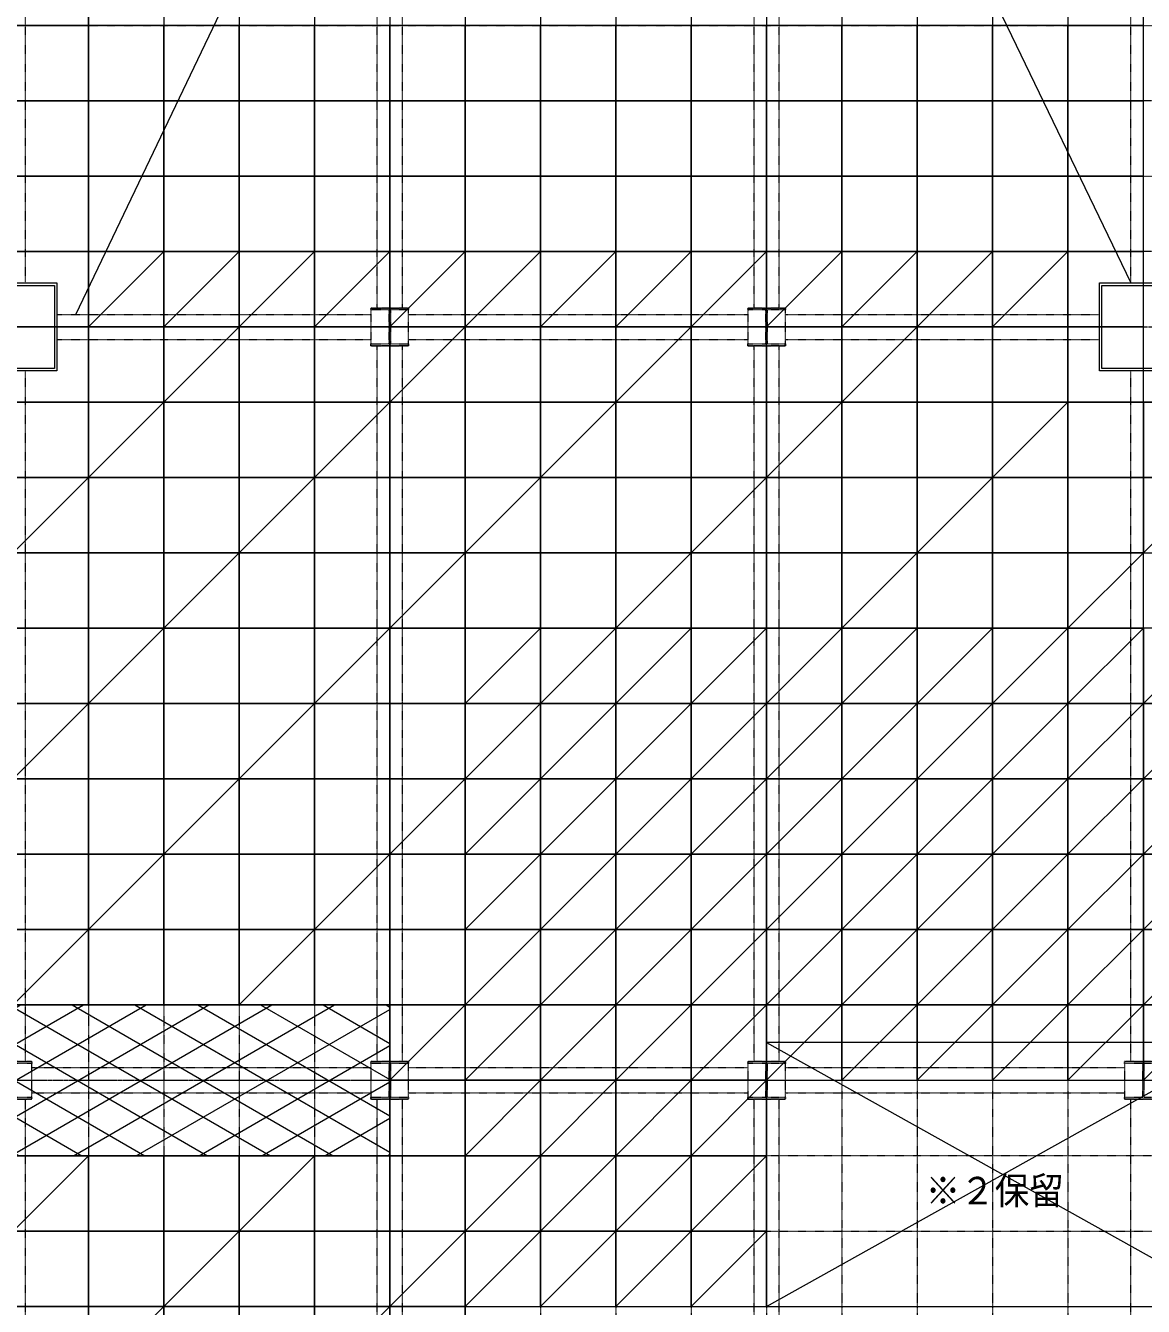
# Model space of a CAD drawing. Extents: x 73996 to 686888, y -9729 to 263202.
# Drawn here: x 454026 to 462926, y 191402 to 201602 of the extents above; entities that cross this region are included whole.
import ezdxf
from ezdxf.enums import TextEntityAlignment as Align

# ---------------------------------------------------------------- set-up
doc = ezdxf.new("R2010")
doc.units = 0
doc.header["$LTSCALE"] = 20
doc.linetypes.add('Data Center Layout_L20$0$CENTER', pattern=[2, 1.25, -0.25, 0.25, -0.25])
doc.linetypes.add('Data Center Layout_L20$0$DOTK1', pattern=[0.1, 0.05, -0.05])
for name, color, linetype, lineweight in [('Data Center Layout_L20$0$$ALDG', 252, 'Data Center Layout_L20$0$DOTK1', 0), ('Data Center Layout_L20$0$$ALDG-P', 252, 'Continuous', 0), ('Data Center Layout_L20$0$$AREA-RC', 252, 'Continuous', 0), ('Data Center Layout_L20$0$$OOBIKI', 252, 'Data Center Layout_L20$0$DOTK1', 0), ('Data Center Layout_L20$0$ARC', 252, 'Continuous', 0), ('Data Center Layout_L20$0$H-SIN', 252, 'Data Center Layout_L20$0$CENTER', 9), ('Data Center Layout_L20$0$HOJO1', 252, 'Continuous', 0)]:
    doc.layers.add(name, color=color, linetype=linetype, lineweight=lineweight)
doc.styles.add('Data Center Layout_L20$0$ROMS', font='ROMANS.shx', dxfattribs={"bigfont": 'bigfont.shx'})

# ---------------------------------------------------------------- blocks, each defined once
blk = doc.blocks.new('Data Center Layout_L20$0$BLANK')
blk.add_lwpolyline([(0, 0), (600, 0), (600, 600), (0, 600)], close=True)
blk = doc.blocks.new('Data Center Layout_L20$0$45%-AL-G')
blk.add_line((600, 600), (0, 0))
blk.add_lwpolyline([(0, 0), (600, 0), (600, 600), (0, 600)], close=True)
blk = doc.blocks.new('Data Center Layout_L20$0$A$C80dc7663')
at = {"layer": 'Data Center Layout_L20$0$$ALDG-P', "linetype": 'Data Center Layout_L20$0$DOTK1'}
h = blk.add_hatch(dxfattribs=at)
h.set_pattern_fill('EXP', color=256, scale=100, style=0)
h.set_pattern_definition([(30, (275940.24, 28654.4), (-125, 216.50635), []), (330, (275940.24, 28654.4), (125, 216.50635), [])])
h.paths.add_polyline_path([(477095.24, 159445.59), (498940.24, 159445.59), (498940.24, 160645.59), (477095.24, 160645.59)])
at = {"layer": 'Data Center Layout_L20$0$$ALDG'}
for p, q in [((496540.24, 183095.59), (496540.24, 148995.59)), ((497140.24, 183095.59), (497140.24, 148995.59)), ((497740.24, 183095.59), (497740.24, 148995.59)), ((498340.24, 183095.59), (498340.24, 148995.59)), ((498940.24, 183095.59), (498940.24, 148995.59)), ((499540.24, 183095.59), (499540.24, 148995.59)), ((500140.24, 183095.59), (500140.24, 148995.59)), ((500740.24, 183095.59), (500740.24, 148995.59)), ((501340.24, 183095.59), (501340.24, 148995.59)), ((501940.24, 183095.59), (501940.24, 148995.59)), ((502540.24, 183095.59), (502540.24, 148995.59)), ((503140.24, 183095.59), (503140.24, 148995.59)), ((503740.24, 183095.59), (503740.24, 148995.59)), ((504340.24, 183095.59), (504340.24, 148995.59)), ((334590.24, 168445.59), (531290.24, 168445.59)), ((531290.24, 167845.59), (334590.24, 167845.59)), ((334590.24, 167245.59), (531290.24, 167245.59)), ((531290.24, 166645.59), (334590.24, 166645.59)), ((496290.24, 166045.59), (504590.24, 166045.59)), ((334590.24, 165445.59), (531290.24, 165445.59)), ((531290.24, 164845.59), (334590.24, 164845.59)), ((334590.24, 164245.59), (531290.24, 164245.59)), ((531290.24, 163645.59), (334590.24, 163645.59)), ((334590.24, 163045.59), (531290.24, 163045.59)), ((531290.24, 162445.59), (334590.24, 162445.59)), ((334590.24, 161845.59), (531290.24, 161845.59)), ((531290.24, 161245.59), (334590.24, 161245.59)), ((334590.24, 160645.59), (531290.24, 160645.59)), ((334590.24, 160045.59), (531290.24, 160045.59)), ((531290.24, 159445.59), (334590.24, 159445.59)), ((334590.24, 158845.59), (531290.24, 158845.59))]:
    blk.add_line(p, q, dxfattribs=at)
at = {"layer": 'Data Center Layout_L20$0$$ALDG-P'}
for p, q in [((501940.24, 158245.59), (505700.24, 160345.59)), ((501940.24, 160345.59), (505700.24, 158245.59))]:
    blk.add_line(p, q, dxfattribs=at)
blk.add_lwpolyline([(495340.24, 165445.59), (496540.24, 165445.59), (496540.24, 166045.59), (504340.24, 166045.59), (504340.24, 165445.59), (505540.24, 165445.59), (505540.24, 166045.59), (513340.24, 166045.59), (513340.24, 163645.59), (509140.24, 163645.59), (509140.24, 164845.59), (505540.24, 164845.59), (505540.24, 163645.59), (499540.24, 163645.59), (499540.24, 157045.59), (469540.24, 157045.59)], dxfattribs=at)
at = {"layer": 'Data Center Layout_L20$0$$AREA-RC'}
blk.add_lwpolyline([(501940.24, 158245.59), (505700.24, 158245.59), (505700.24, 160345.59), (501940.24, 160345.59)], close=True, dxfattribs=at)
at = {"layer": 'Data Center Layout_L20$0$$OOBIKI'}
for p, q in [((496040.24, 166395.59), (496040.24, 171895.59)), ((498840.24, 166195.59), (498840.24, 171895.59)), ((499040.24, 166195.59), (499040.24, 171895.59)), ((501840.24, 166195.59), (501840.24, 171895.59)), ((502040.24, 166195.59), (502040.24, 171895.59)), ((504840.24, 166395.59), (504840.24, 171895.59)), ((496290.24, 166145.59), (498790.24, 166145.59)), ((499090.24, 166145.59), (501790.24, 166145.59)), ((502090.24, 166145.59), (504590.24, 166145.59)), ((496290.24, 165945.59), (498790.24, 165945.59)), ((498840.24, 160195.59), (498840.24, 165895.59)), ((499040.24, 160195.59), (499040.24, 165895.59)), ((499090.24, 165945.59), (501790.24, 165945.59)), ((501840.24, 160195.59), (501840.24, 165895.59)), ((502040.24, 160195.59), (502040.24, 165895.59)), ((502090.24, 165945.59), (504590.24, 165945.59)), ((496040.24, 160195.59), (496040.24, 165695.59)), ((504840.24, 160195.59), (504840.24, 165695.59)), ((498790.24, 160145.59), (496090.24, 160145.59)), ((501790.24, 160145.59), (499090.24, 160145.59)), ((504790.24, 160145.59), (502090.24, 160145.59)), ((496090.24, 159945.59), (498790.24, 159945.59)), ((499090.24, 159945.59), (501790.24, 159945.59)), ((502090.24, 159945.59), (504790.24, 159945.59)), ((496040.24, 154195.59), (496040.24, 159895.59)), ((498840.24, 154195.59), (498840.24, 159895.59)), ((499040.24, 154195.59), (499040.24, 159895.59)), ((501840.24, 154195.59), (501840.24, 159895.59)), ((502040.24, 154195.59), (502040.24, 159895.59)), ((504840.24, 154195.59), (504840.24, 159895.59))]:
    blk.add_line(p, q, dxfattribs=at)
at = {"layer": 'Data Center Layout_L20$0$$OOBIKI', "linetype": 'Data Center Layout_L20$0$DOTK1'}
for points in [[(498790.24, 166195.59), (499090.24, 166195.59), (499090.24, 166180.59), (498945.24, 166180.59), (498945.24, 165910.59), (499090.24, 165910.59), (499090.24, 165895.59), (498790.24, 165895.59), (498790.24, 165910.59), (498935.24, 165910.59), (498935.24, 166180.59), (498790.24, 166180.59)], [(501790.24, 166195.59), (502090.24, 166195.59), (502090.24, 166180.59), (501945.24, 166180.59), (501945.24, 165910.59), (502090.24, 165910.59), (502090.24, 165895.59), (501790.24, 165895.59), (501790.24, 165910.59), (501935.24, 165910.59), (501935.24, 166180.59), (501790.24, 166180.59)], [(495790.24, 160195.59), (496090.24, 160195.59), (496090.24, 160180.59), (495945.24, 160180.59), (495945.24, 159910.59), (496090.24, 159910.59), (496090.24, 159895.59), (495790.24, 159895.59), (495790.24, 159910.59), (495935.24, 159910.59), (495935.24, 160180.59), (495790.24, 160180.59)], [(498790.24, 160195.59), (499090.24, 160195.59), (499090.24, 160180.59), (498945.24, 160180.59), (498945.24, 159910.59), (499090.24, 159910.59), (499090.24, 159895.59), (498790.24, 159895.59), (498790.24, 159910.59), (498935.24, 159910.59), (498935.24, 160180.59), (498790.24, 160180.59)], [(501790.24, 160195.59), (502090.24, 160195.59), (502090.24, 160180.59), (501945.24, 160180.59), (501945.24, 159910.59), (502090.24, 159910.59), (502090.24, 159895.59), (501790.24, 159895.59), (501790.24, 159910.59), (501935.24, 159910.59), (501935.24, 160180.59), (501790.24, 160180.59)], [(504790.24, 160195.59), (505090.24, 160195.59), (505090.24, 160180.59), (504945.24, 160180.59), (504945.24, 159910.59), (505090.24, 159910.59), (505090.24, 159895.59), (504790.24, 159895.59), (504790.24, 159910.59), (504935.24, 159910.59), (504935.24, 160180.59), (504790.24, 160180.59)]]:
    blk.add_lwpolyline(points, close=True, dxfattribs=at)
at = {"layer": 'Data Center Layout_L20$0$$OOBIKI'}
for points in [[(498790.24, 165895.59), (499090.24, 165895.59), (499090.24, 166195.59), (498790.24, 166195.59)], [(501790.24, 165895.59), (502090.24, 165895.59), (502090.24, 166195.59), (501790.24, 166195.59)], [(495790.24, 159895.59), (496090.24, 159895.59), (496090.24, 160195.59), (495790.24, 160195.59)], [(498790.24, 159895.59), (499090.24, 159895.59), (499090.24, 160195.59), (498790.24, 160195.59)], [(501790.24, 159895.59), (502090.24, 159895.59), (502090.24, 160195.59), (501790.24, 160195.59)], [(504790.24, 159895.59), (505090.24, 159895.59), (505090.24, 160195.59), (504790.24, 160195.59)]]:
    blk.add_lwpolyline(points, close=True, dxfattribs=at)
at = {"layer": 'Data Center Layout_L20$0$ARC'}
for points in [[(495590.24, 165695.59), (495590.24, 166395.59), (496290.24, 166395.59), (496290.24, 165695.59)], [(495610.24, 165715.59), (495610.24, 166375.59), (496270.24, 166375.59), (496270.24, 165715.59)], [(504590.24, 165695.59), (504590.24, 166395.59), (505290.24, 166395.59), (505290.24, 165695.59)], [(504610.24, 165715.59), (504610.24, 166375.59), (505270.24, 166375.59), (505270.24, 165715.59)], [(477095.24, 159445.59), (498940.24, 159445.59), (498940.24, 160645.59), (477095.24, 160645.59)]]:
    blk.add_lwpolyline(points, close=True, dxfattribs=at)
at = {"layer": 'Data Center Layout_L20$0$H-SIN'}
for p, q in [((294307.41, 166045.59), (588940.24, 166045.59)), ((294307.41, 160045.59), (588940.24, 160045.59))]:
    blk.add_line(p, q, dxfattribs=at)
at = {"layer": 'Data Center Layout_L20$0$HOJO1'}
for p, q in [((496440.24, 183820.59), (504840.24, 166395.59)), ((496440.24, 166145.59), (504840.24, 183695.59))]:
    blk.add_line(p, q, dxfattribs=at)
at = {"layer": 'Data Center Layout_L20$0$$ALDG-P'}
for name, p in [('Data Center Layout_L20$0$BLANK', (495940.24, 168445.59)), ('Data Center Layout_L20$0$BLANK', (504340.24, 168445.59)), ('Data Center Layout_L20$0$BLANK', (495940.24, 167845.59)), ('Data Center Layout_L20$0$BLANK', (496540.24, 167845.59)), ('Data Center Layout_L20$0$BLANK', (497140.24, 167845.59)), ('Data Center Layout_L20$0$BLANK', (497740.24, 167845.59)), ('Data Center Layout_L20$0$BLANK', (498340.24, 167845.59)), ('Data Center Layout_L20$0$BLANK', (498940.24, 167845.59)), ('Data Center Layout_L20$0$BLANK', (499540.24, 167845.59)), ('Data Center Layout_L20$0$BLANK', (500140.24, 167845.59)), ('Data Center Layout_L20$0$BLANK', (500740.24, 167845.59)), ('Data Center Layout_L20$0$BLANK', (501340.24, 167845.59)), ('Data Center Layout_L20$0$BLANK', (501940.24, 167845.59)), ('Data Center Layout_L20$0$BLANK', (502540.24, 167845.59)), ('Data Center Layout_L20$0$BLANK', (503140.24, 167845.59)), ('Data Center Layout_L20$0$BLANK', (503740.24, 167845.59)), ('Data Center Layout_L20$0$BLANK', (504340.24, 167845.59)), ('Data Center Layout_L20$0$BLANK', (495940.24, 167245.59)), ('Data Center Layout_L20$0$BLANK', (496540.24, 167245.59)), ('Data Center Layout_L20$0$BLANK', (497140.24, 167245.59)), ('Data Center Layout_L20$0$BLANK', (497740.24, 167245.59)), ('Data Center Layout_L20$0$BLANK', (498340.24, 167245.59)), ('Data Center Layout_L20$0$BLANK', (498940.24, 167245.59)), ('Data Center Layout_L20$0$BLANK', (499540.24, 167245.59)), ('Data Center Layout_L20$0$BLANK', (500140.24, 167245.59)), ('Data Center Layout_L20$0$BLANK', (500740.24, 167245.59)), ('Data Center Layout_L20$0$BLANK', (501340.24, 167245.59)), ('Data Center Layout_L20$0$BLANK', (501940.24, 167245.59)), ('Data Center Layout_L20$0$BLANK', (502540.24, 167245.59)), ('Data Center Layout_L20$0$BLANK', (503140.24, 167245.59)), ('Data Center Layout_L20$0$BLANK', (503740.24, 167245.59)), ('Data Center Layout_L20$0$BLANK', (504340.24, 167245.59)), ('Data Center Layout_L20$0$BLANK', (495940.24, 166645.59)), ('Data Center Layout_L20$0$BLANK', (496540.24, 166645.59)), ('Data Center Layout_L20$0$BLANK', (497140.24, 166645.59)), ('Data Center Layout_L20$0$BLANK', (497740.24, 166645.59)), ('Data Center Layout_L20$0$BLANK', (498340.24, 166645.59)), ('Data Center Layout_L20$0$BLANK', (498940.24, 166645.59)), ('Data Center Layout_L20$0$BLANK', (499540.24, 166645.59)), ('Data Center Layout_L20$0$BLANK', (500140.24, 166645.59)), ('Data Center Layout_L20$0$BLANK', (500740.24, 166645.59)), ('Data Center Layout_L20$0$BLANK', (501340.24, 166645.59)), ('Data Center Layout_L20$0$BLANK', (501940.24, 166645.59)), ('Data Center Layout_L20$0$BLANK', (502540.24, 166645.59)), ('Data Center Layout_L20$0$BLANK', (503140.24, 166645.59)), ('Data Center Layout_L20$0$BLANK', (503740.24, 166645.59)), ('Data Center Layout_L20$0$BLANK', (504340.24, 166645.59)), ('Data Center Layout_L20$0$BLANK', (495940.24, 166045.59)), ('Data Center Layout_L20$0$45%-AL-G', (496540.24, 166045.59)), ('Data Center Layout_L20$0$45%-AL-G', (497140.24, 166045.59)), ('Data Center Layout_L20$0$45%-AL-G', (497740.24, 166045.59)), ('Data Center Layout_L20$0$45%-AL-G', (498340.24, 166045.59)), ('Data Center Layout_L20$0$45%-AL-G', (498940.24, 166045.59)), ('Data Center Layout_L20$0$45%-AL-G', (499540.24, 166045.59)), ('Data Center Layout_L20$0$45%-AL-G', (500140.24, 166045.59)), ('Data Center Layout_L20$0$45%-AL-G', (500740.24, 166045.59)), ('Data Center Layout_L20$0$45%-AL-G', (501340.24, 166045.59)), ('Data Center Layout_L20$0$45%-AL-G', (501940.24, 166045.59)), ('Data Center Layout_L20$0$45%-AL-G', (502540.24, 166045.59)), ('Data Center Layout_L20$0$45%-AL-G', (503140.24, 166045.59)), ('Data Center Layout_L20$0$45%-AL-G', (503740.24, 166045.59)), ('Data Center Layout_L20$0$BLANK', (504340.24, 166045.59)), ('Data Center Layout_L20$0$BLANK', (495940.24, 165445.59)), ('Data Center Layout_L20$0$BLANK', (496540.24, 165445.59)), ('Data Center Layout_L20$0$45%-AL-G', (497140.24, 165445.59)), ('Data Center Layout_L20$0$BLANK', (497740.24, 165445.59)), ('Data Center Layout_L20$0$BLANK', (498340.24, 165445.59)), ('Data Center Layout_L20$0$45%-AL-G', (498940.24, 165445.59)), ('Data Center Layout_L20$0$BLANK', (499540.24, 165445.59)), ('Data Center Layout_L20$0$BLANK', (500140.24, 165445.59)), ('Data Center Layout_L20$0$45%-AL-G', (500740.24, 165445.59)), ('Data Center Layout_L20$0$BLANK', (501340.24, 165445.59)), ('Data Center Layout_L20$0$BLANK', (501940.24, 165445.59)), ('Data Center Layout_L20$0$45%-AL-G', (502540.24, 165445.59)), ('Data Center Layout_L20$0$BLANK', (503140.24, 165445.59)), ('Data Center Layout_L20$0$BLANK', (503740.24, 165445.59)), ('Data Center Layout_L20$0$BLANK', (504340.24, 165445.59)), ('Data Center Layout_L20$0$BLANK', (495940.24, 164845.59)), ('Data Center Layout_L20$0$45%-AL-G', (496540.24, 164845.59)), ('Data Center Layout_L20$0$BLANK', (497140.24, 164845.59)), ('Data Center Layout_L20$0$BLANK', (497740.24, 164845.59)), ('Data Center Layout_L20$0$45%-AL-G', (498340.24, 164845.59)), ('Data Center Layout_L20$0$BLANK', (498940.24, 164845.59)), ('Data Center Layout_L20$0$BLANK', (499540.24, 164845.59)), ('Data Center Layout_L20$0$45%-AL-G', (500140.24, 164845.59)), ('Data Center Layout_L20$0$BLANK', (500740.24, 164845.59)), ('Data Center Layout_L20$0$BLANK', (501340.24, 164845.59)), ('Data Center Layout_L20$0$45%-AL-G', (501940.24, 164845.59)), ('Data Center Layout_L20$0$BLANK', (502540.24, 164845.59)), ('Data Center Layout_L20$0$BLANK', (503140.24, 164845.59)), ('Data Center Layout_L20$0$45%-AL-G', (503740.24, 164845.59)), ('Data Center Layout_L20$0$BLANK', (504340.24, 164845.59)), ('Data Center Layout_L20$0$BLANK', (504940.24, 164845.59)), ('Data Center Layout_L20$0$45%-AL-G', (495940.24, 164245.59)), ('Data Center Layout_L20$0$BLANK', (496540.24, 164245.59)), ('Data Center Layout_L20$0$BLANK', (497140.24, 164245.59)), ('Data Center Layout_L20$0$45%-AL-G', (497740.24, 164245.59)), ('Data Center Layout_L20$0$BLANK', (498340.24, 164245.59)), ('Data Center Layout_L20$0$BLANK', (498940.24, 164245.59)), ('Data Center Layout_L20$0$45%-AL-G', (499540.24, 164245.59)), ('Data Center Layout_L20$0$BLANK', (500140.24, 164245.59)), ('Data Center Layout_L20$0$BLANK', (500740.24, 164245.59)), ('Data Center Layout_L20$0$45%-AL-G', (501340.24, 164245.59)), ('Data Center Layout_L20$0$BLANK', (501940.24, 164245.59)), ('Data Center Layout_L20$0$BLANK', (502540.24, 164245.59)), ('Data Center Layout_L20$0$45%-AL-G', (503140.24, 164245.59)), ('Data Center Layout_L20$0$BLANK', (503740.24, 164245.59)), ('Data Center Layout_L20$0$BLANK', (504340.24, 164245.59)), ('Data Center Layout_L20$0$45%-AL-G', (504940.24, 164245.59)), ('Data Center Layout_L20$0$BLANK', (495940.24, 163645.59)), ('Data Center Layout_L20$0$BLANK', (496540.24, 163645.59)), ('Data Center Layout_L20$0$45%-AL-G', (497140.24, 163645.59)), ('Data Center Layout_L20$0$BLANK', (497740.24, 163645.59)), ('Data Center Layout_L20$0$BLANK', (498340.24, 163645.59)), ('Data Center Layout_L20$0$45%-AL-G', (498940.24, 163645.59)), ('Data Center Layout_L20$0$BLANK', (499540.24, 163645.59)), ('Data Center Layout_L20$0$BLANK', (500140.24, 163645.59)), ('Data Center Layout_L20$0$45%-AL-G', (500740.24, 163645.59)), ('Data Center Layout_L20$0$BLANK', (501340.24, 163645.59)), ('Data Center Layout_L20$0$BLANK', (501940.24, 163645.59)), ('Data Center Layout_L20$0$45%-AL-G', (502540.24, 163645.59)), ('Data Center Layout_L20$0$BLANK', (503140.24, 163645.59)), ('Data Center Layout_L20$0$BLANK', (503740.24, 163645.59)), ('Data Center Layout_L20$0$45%-AL-G', (504340.24, 163645.59)), ('Data Center Layout_L20$0$BLANK', (495940.24, 163045.59)), ('Data Center Layout_L20$0$45%-AL-G', (496540.24, 163045.59)), ('Data Center Layout_L20$0$BLANK', (497140.24, 163045.59)), ('Data Center Layout_L20$0$BLANK', (497740.24, 163045.59)), ('Data Center Layout_L20$0$45%-AL-G', (498340.24, 163045.59)), ('Data Center Layout_L20$0$BLANK', (498940.24, 163045.59)), ('Data Center Layout_L20$0$45%-AL-G', (499540.24, 163045.59)), ('Data Center Layout_L20$0$45%-AL-G', (500140.24, 163045.59)), ('Data Center Layout_L20$0$45%-AL-G', (500740.24, 163045.59)), ('Data Center Layout_L20$0$45%-AL-G', (501340.24, 163045.59)), ('Data Center Layout_L20$0$45%-AL-G', (501940.24, 163045.59)), ('Data Center Layout_L20$0$45%-AL-G', (502540.24, 163045.59)), ('Data Center Layout_L20$0$45%-AL-G', (503140.24, 163045.59)), ('Data Center Layout_L20$0$45%-AL-G', (503740.24, 163045.59)), ('Data Center Layout_L20$0$45%-AL-G', (504340.24, 163045.59)), ('Data Center Layout_L20$0$45%-AL-G', (504940.24, 163045.59)), ('Data Center Layout_L20$0$45%-AL-G', (495940.24, 162445.59)), ('Data Center Layout_L20$0$BLANK', (496540.24, 162445.59)), ('Data Center Layout_L20$0$BLANK', (497140.24, 162445.59)), ('Data Center Layout_L20$0$45%-AL-G', (497740.24, 162445.59)), ('Data Center Layout_L20$0$BLANK', (498340.24, 162445.59)), ('Data Center Layout_L20$0$BLANK', (498940.24, 162445.59)), ('Data Center Layout_L20$0$45%-AL-G', (499540.24, 162445.59)), ('Data Center Layout_L20$0$45%-AL-G', (500140.24, 162445.59)), ('Data Center Layout_L20$0$45%-AL-G', (500740.24, 162445.59)), ('Data Center Layout_L20$0$45%-AL-G', (501340.24, 162445.59)), ('Data Center Layout_L20$0$45%-AL-G', (501940.24, 162445.59)), ('Data Center Layout_L20$0$45%-AL-G', (502540.24, 162445.59)), ('Data Center Layout_L20$0$45%-AL-G', (503140.24, 162445.59)), ('Data Center Layout_L20$0$45%-AL-G', (503740.24, 162445.59)), ('Data Center Layout_L20$0$45%-AL-G', (504340.24, 162445.59)), ('Data Center Layout_L20$0$45%-AL-G', (504940.24, 162445.59)), ('Data Center Layout_L20$0$BLANK', (495940.24, 161845.59)), ('Data Center Layout_L20$0$BLANK', (496540.24, 161845.59)), ('Data Center Layout_L20$0$45%-AL-G', (497140.24, 161845.59)), ('Data Center Layout_L20$0$BLANK', (497740.24, 161845.59)), ('Data Center Layout_L20$0$BLANK', (498340.24, 161845.59)), ('Data Center Layout_L20$0$45%-AL-G', (498940.24, 161845.59)), ('Data Center Layout_L20$0$45%-AL-G', (499540.24, 161845.59)), ('Data Center Layout_L20$0$45%-AL-G', (500140.24, 161845.59)), ('Data Center Layout_L20$0$45%-AL-G', (500740.24, 161845.59)), ('Data Center Layout_L20$0$45%-AL-G', (501340.24, 161845.59)), ('Data Center Layout_L20$0$45%-AL-G', (501940.24, 161845.59)), ('Data Center Layout_L20$0$45%-AL-G', (502540.24, 161845.59)), ('Data Center Layout_L20$0$45%-AL-G', (503140.24, 161845.59)), ('Data Center Layout_L20$0$45%-AL-G', (503740.24, 161845.59)), ('Data Center Layout_L20$0$45%-AL-G', (504340.24, 161845.59)), ('Data Center Layout_L20$0$45%-AL-G', (504940.24, 161845.59)), ('Data Center Layout_L20$0$BLANK', (495940.24, 161245.59)), ('Data Center Layout_L20$0$45%-AL-G', (496540.24, 161245.59)), ('Data Center Layout_L20$0$BLANK', (497140.24, 161245.59)), ('Data Center Layout_L20$0$BLANK', (497740.24, 161245.59)), ('Data Center Layout_L20$0$45%-AL-G', (498340.24, 161245.59)), ('Data Center Layout_L20$0$BLANK', (498940.24, 161245.59)), ('Data Center Layout_L20$0$45%-AL-G', (499540.24, 161245.59)), ('Data Center Layout_L20$0$45%-AL-G', (500140.24, 161245.59)), ('Data Center Layout_L20$0$45%-AL-G', (500740.24, 161245.59)), ('Data Center Layout_L20$0$45%-AL-G', (501340.24, 161245.59)), ('Data Center Layout_L20$0$45%-AL-G', (501940.24, 161245.59)), ('Data Center Layout_L20$0$45%-AL-G', (502540.24, 161245.59)), ('Data Center Layout_L20$0$45%-AL-G', (503140.24, 161245.59)), ('Data Center Layout_L20$0$45%-AL-G', (503740.24, 161245.59)), ('Data Center Layout_L20$0$45%-AL-G', (504340.24, 161245.59)), ('Data Center Layout_L20$0$45%-AL-G', (504940.24, 161245.59)), ('Data Center Layout_L20$0$45%-AL-G', (495940.24, 160645.59)), ('Data Center Layout_L20$0$BLANK', (496540.24, 160645.59)), ('Data Center Layout_L20$0$BLANK', (497140.24, 160645.59)), ('Data Center Layout_L20$0$45%-AL-G', (497740.24, 160645.59)), ('Data Center Layout_L20$0$BLANK', (498340.24, 160645.59)), ('Data Center Layout_L20$0$BLANK', (498940.24, 160645.59)), ('Data Center Layout_L20$0$45%-AL-G', (499540.24, 160645.59)), ('Data Center Layout_L20$0$45%-AL-G', (500140.24, 160645.59)), ('Data Center Layout_L20$0$45%-AL-G', (500740.24, 160645.59)), ('Data Center Layout_L20$0$45%-AL-G', (501340.24, 160645.59)), ('Data Center Layout_L20$0$45%-AL-G', (501940.24, 160645.59)), ('Data Center Layout_L20$0$45%-AL-G', (502540.24, 160645.59)), ('Data Center Layout_L20$0$45%-AL-G', (503140.24, 160645.59)), ('Data Center Layout_L20$0$45%-AL-G', (503740.24, 160645.59)), ('Data Center Layout_L20$0$45%-AL-G', (504340.24, 160645.59)), ('Data Center Layout_L20$0$45%-AL-G', (504940.24, 160645.59)), ('Data Center Layout_L20$0$45%-AL-G', (498940.24, 160045.59)), ('Data Center Layout_L20$0$45%-AL-G', (499540.24, 160045.59)), ('Data Center Layout_L20$0$45%-AL-G', (500140.24, 160045.59)), ('Data Center Layout_L20$0$45%-AL-G', (500740.24, 160045.59)), ('Data Center Layout_L20$0$45%-AL-G', (501340.24, 160045.59)), ('Data Center Layout_L20$0$45%-AL-G', (501940.24, 160045.59)), ('Data Center Layout_L20$0$45%-AL-G', (502540.24, 160045.59)), ('Data Center Layout_L20$0$45%-AL-G', (503140.24, 160045.59)), ('Data Center Layout_L20$0$45%-AL-G', (503740.24, 160045.59)), ('Data Center Layout_L20$0$45%-AL-G', (504340.24, 160045.59)), ('Data Center Layout_L20$0$45%-AL-G', (504940.24, 160045.59)), ('Data Center Layout_L20$0$BLANK', (498940.24, 159445.59)), ('Data Center Layout_L20$0$45%-AL-G', (499540.24, 159445.59)), ('Data Center Layout_L20$0$45%-AL-G', (500140.24, 159445.59)), ('Data Center Layout_L20$0$45%-AL-G', (500740.24, 159445.59)), ('Data Center Layout_L20$0$45%-AL-G', (501340.24, 159445.59)), ('Data Center Layout_L20$0$45%-AL-G', (495940.24, 158845.59)), ('Data Center Layout_L20$0$BLANK', (496540.24, 158845.59)), ('Data Center Layout_L20$0$BLANK', (497140.24, 158845.59)), ('Data Center Layout_L20$0$45%-AL-G', (497740.24, 158845.59)), ('Data Center Layout_L20$0$BLANK', (498340.24, 158845.59)), ('Data Center Layout_L20$0$BLANK', (498940.24, 158845.59)), ('Data Center Layout_L20$0$45%-AL-G', (499540.24, 158845.59)), ('Data Center Layout_L20$0$45%-AL-G', (500140.24, 158845.59)), ('Data Center Layout_L20$0$45%-AL-G', (500740.24, 158845.59)), ('Data Center Layout_L20$0$45%-AL-G', (501340.24, 158845.59)), ('Data Center Layout_L20$0$BLANK', (495940.24, 158245.59)), ('Data Center Layout_L20$0$BLANK', (496540.24, 158245.59)), ('Data Center Layout_L20$0$45%-AL-G', (497140.24, 158245.59)), ('Data Center Layout_L20$0$BLANK', (497740.24, 158245.59)), ('Data Center Layout_L20$0$BLANK', (498340.24, 158245.59)), ('Data Center Layout_L20$0$45%-AL-G', (498940.24, 158245.59)), ('Data Center Layout_L20$0$45%-AL-G', (499540.24, 158245.59)), ('Data Center Layout_L20$0$45%-AL-G', (500140.24, 158245.59)), ('Data Center Layout_L20$0$45%-AL-G', (500740.24, 158245.59)), ('Data Center Layout_L20$0$45%-AL-G', (501340.24, 158245.59)), ('Data Center Layout_L20$0$BLANK', (495940.24, 157645.59)), ('Data Center Layout_L20$0$45%-AL-G', (496540.24, 157645.59)), ('Data Center Layout_L20$0$BLANK', (497140.24, 157645.59)), ('Data Center Layout_L20$0$BLANK', (497740.24, 157645.59)), ('Data Center Layout_L20$0$45%-AL-G', (498340.24, 157645.59)), ('Data Center Layout_L20$0$BLANK', (498940.24, 157645.59))]:
    blk.add_blockref(name, p, dxfattribs=at)
at = {"layer": 'Data Center Layout_L20$0$$ALDG-P', "style": 'Data Center Layout_L20$0$ROMS'}
blk.add_text('※２保留', height=250, dxfattribs=at).set_placement((503757.29, 159157.85), align=Align.MIDDLE_CENTER)
blk = doc.blocks.new('Data Center Layout_L20')
blk.add_blockref('Data Center Layout_L20$0$A$C80dc7663', (-42015, 33157))

msp = doc.modelspace()

# ---------------------------------------------------------------- block references
msp.add_blockref('Data Center Layout_L20', (0, 0))

doc.saveas('drawing.dxf')
